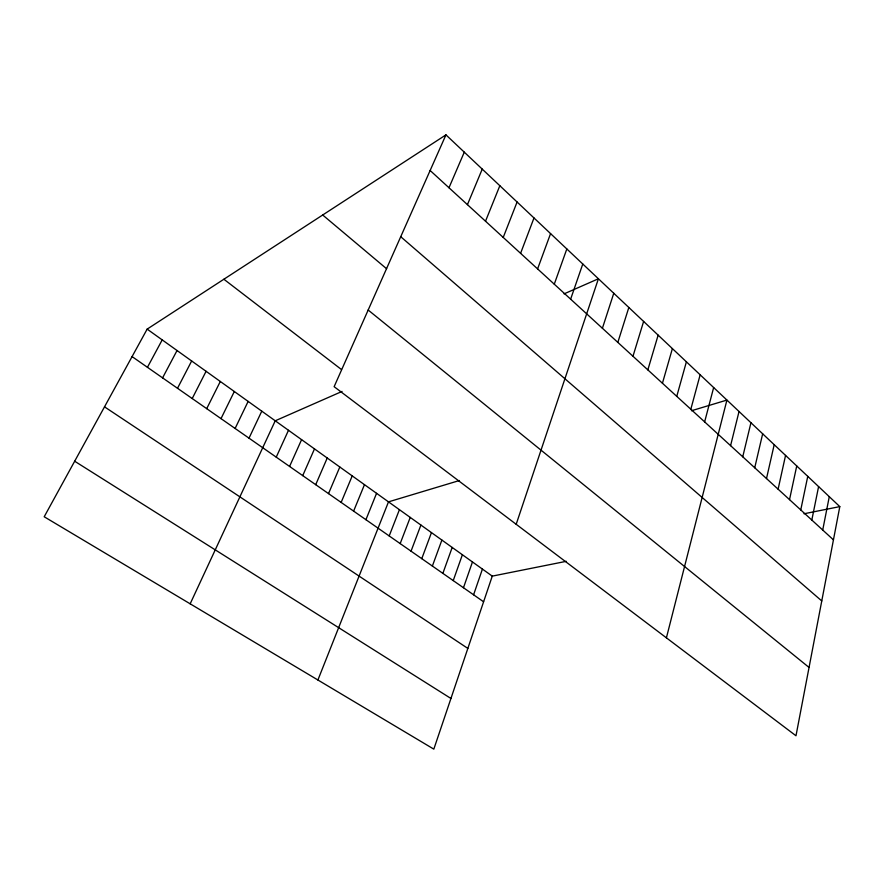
<?xml version="1.0" encoding="UTF-8"?>
<svg xmlns="http://www.w3.org/2000/svg" width="884" height="884" viewBox="0 0 884 884"><rect width="100%" height="100%" fill="white"/><g stroke="black" fill="none" stroke-linecap="round" stroke-linejoin="round"><path stroke-width="1.33" d="M839.8 506.609L795.987 735.775L334.13 386.684L445.956 134.865L839.8 506.609L803.998 513.77M822.717 530.035L829.28 496.675M811.821 520.057L818.595 486.598M800.76 509.924L807.755 476.365M789.523 499.637L796.738 465.967M778.108 489.183L785.556 455.415M766.505 478.553L774.196 444.696M754.726 467.769L762.66 433.801M742.748 456.796L750.947 422.74M730.582 445.658L739.035 411.491M666.414 637.828L726.924 400.076L691.443 410.751M704.636 421.9L713.653 387.546M690.824 409.248L700.15 374.794M676.757 396.363L686.393 361.81M662.436 383.247L672.393 348.594M647.85 369.877L658.138 335.147M632.977 356.263L643.618 321.444M617.839 342.395L628.833 307.477M602.402 328.262L613.772 293.256M516.19 524.289L598.413 278.769L564.047 293.875M566.268 561.329L492.266 576.125L433.823 749.135L44.2 516.764L147.153 329.124L445.956 134.865M473.592 594.799L482.421 569.075M570.633 299.157L582.777 264.007M463.47 587.738L472.465 561.948M453.227 580.6L462.387 554.743M554.279 284.184L566.832 248.957M442.862 573.373L452.188 547.45M432.375 566.058L441.889 540.069M537.594 268.913L550.566 233.608M421.779 558.655L431.458 532.599M411.038 551.174L420.906 525.052M520.588 253.321L533.991 217.961M400.176 543.605L410.231 517.416M503.228 237.431L517.085 202.005M389.192 535.936L399.424 509.681M317.909 680.006L388.496 501.858L459.437 480.52M485.515 221.21L499.836 185.728M365.921 519.704L376.562 493.316M353.611 511.118L364.473 484.664M467.437 204.646L482.244 169.109M341.147 502.421L352.219 475.901M328.517 493.615L339.81 467.017M448.984 187.751L464.288 152.158M315.71 484.675L327.235 458.011M302.726 475.625L314.494 448.895M289.576 466.454L301.588 439.657M276.239 457.15L288.493 430.287M190.171 603.827L275.233 420.795L342.064 391.424M249.012 438.155L261.774 411.171M235.111 428.464L248.139 401.402M221.011 418.629L234.315 391.513M206.712 408.651L220.304 381.479M192.215 398.54L206.083 371.302M177.507 388.286L191.662 360.981M162.579 377.877L177.043 350.517M147.44 367.313L162.203 339.898M74.676 461.227L450.939 698.471M104.511 406.839L467.846 648.414M132.081 356.595L483.603 601.783M147.153 329.124L492.266 576.125M223.884 279.245L341.511 369.567M368.164 310.019L809.048 667.442M322.693 215L386.639 268.78M400.728 236.713L821.766 600.943M430.132 170.49L833.446 539.859"/></g></svg>
